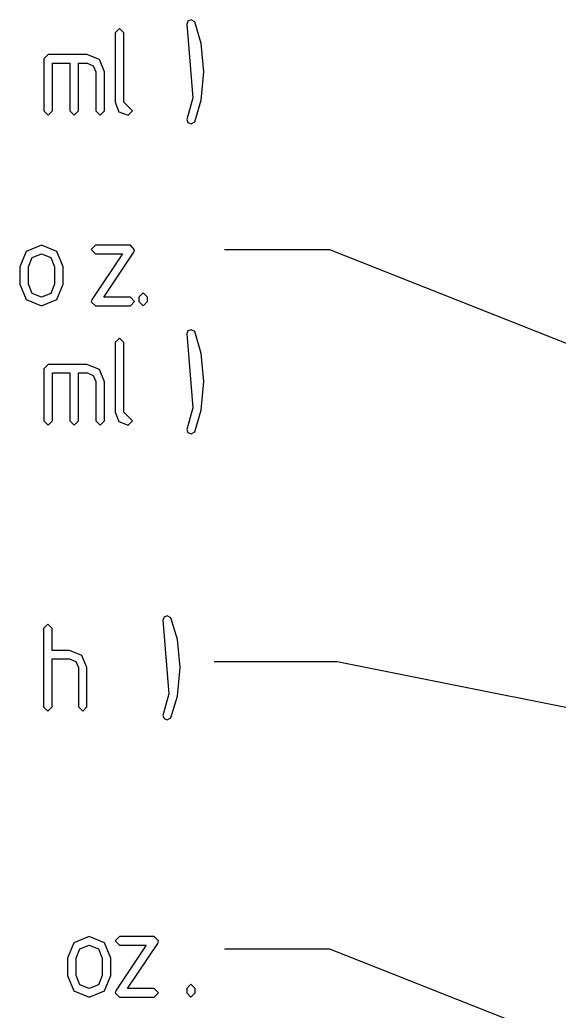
# Model space of a CAD drawing. Header units: metres. Extents: x 0 to 16.5, y 0 to 11.5.
# Drawn here: x 3.088 to 3.403, y 7.547 to 8.125 of the extents above; entities that cross this region are included whole.
import ezdxf

# ---------------------------------------------------------------- set-up
doc = ezdxf.new("R2010")
doc.units = ezdxf.units.M

msp = doc.modelspace()

# ---------------------------------------------------------------- linework, layer by layer
for points in [[(3.18918, 8.07958), (3.1856, 8.06694), (3.18636, 8.06521), (3.18815, 8.0644), (3.19026, 8.0656), (3.19407, 8.07824), (3.19569, 8.09478), (3.19407, 8.11128), (3.19026, 8.12392), (3.18815, 8.12506), (3.18636, 8.12429), (3.1856, 8.12256), (3.18918, 8.07958)], [(3.14393, 8.07704), (3.14606, 8.0715), (3.15153, 8.06944), (3.15403, 8.07194), (3.15142, 8.07454), (3.14893, 8.07704), (3.14893, 8.11751), (3.14643, 8.12007), (3.14393, 8.11751), (3.14393, 8.07704)], [(3.10232, 8.10232), (3.10232, 8.07194), (3.10482, 8.06944), (3.10736, 8.07194), (3.10736, 8.09983), (3.11746, 8.09983), (3.11746, 8.07194), (3.11996, 8.06944), (3.1225, 8.07194), (3.1225, 8.09983), (3.12761, 8.09983), (3.13112, 8.09831), (3.1326, 8.09478), (3.1326, 8.07194), (3.1351, 8.06944), (3.13764, 8.07194), (3.13764, 8.09472), (3.13471, 8.10194), (3.1275, 8.10482), (3.10482, 8.10482), (3.10232, 8.10232)], [(3.09207, 7.96203), (3.10097, 7.95833), (3.10992, 7.96203), (3.11361, 7.97097), (3.11361, 7.98107), (3.10992, 7.99001), (3.10097, 7.99371), (3.09207, 7.99001), (3.08838, 7.98107), (3.08838, 7.97097), (3.09207, 7.96203)], [(3.13058, 7.96235), (3.13004, 7.96078), (3.13254, 7.95833), (3.15278, 7.95833), (3.15528, 7.96083), (3.15278, 7.96337), (3.13732, 7.96337), (3.15483, 7.98964), (3.15528, 7.9911), (3.15278, 7.99371), (3.13254, 7.99371), (3.13004, 7.99121), (3.13254, 7.98872), (3.14817, 7.98872), (3.13058, 7.96235)], [(3.10639, 7.96556), (3.10097, 7.96337), (3.0956, 7.96556), (3.09338, 7.97097), (3.09338, 7.98107), (3.0956, 7.98649), (3.10097, 7.98872), (3.10639, 7.98649), (3.10861, 7.98107), (3.10861, 7.97097), (3.10639, 7.96556)], [(3.15782, 7.96083), (3.16032, 7.95833), (3.16282, 7.96083), (3.16282, 7.96343), (3.16032, 7.96593), (3.15782, 7.96343), (3.15782, 7.96083)], [(3.18918, 7.89903), (3.1856, 7.88639), (3.18636, 7.88465), (3.18815, 7.88385), (3.19026, 7.88504), (3.19407, 7.89768), (3.19569, 7.91422), (3.19407, 7.93072), (3.19026, 7.94336), (3.18815, 7.9445), (3.18636, 7.94374), (3.1856, 7.942), (3.18918, 7.89903)], [(3.14393, 7.89649), (3.14606, 7.89094), (3.15153, 7.88889), (3.15403, 7.89139), (3.15142, 7.89399), (3.14893, 7.89649), (3.14893, 7.93696), (3.14643, 7.93951), (3.14393, 7.93696), (3.14393, 7.89649)], [(3.10232, 7.92176), (3.10232, 7.89139), (3.10482, 7.88889), (3.10736, 7.89139), (3.10736, 7.91928), (3.11746, 7.91928), (3.11746, 7.89139), (3.11996, 7.88889), (3.1225, 7.89139), (3.1225, 7.91928), (3.12761, 7.91928), (3.13112, 7.91775), (3.1326, 7.91422), (3.1326, 7.89139), (3.1351, 7.88889), (3.13764, 7.89139), (3.13764, 7.91417), (3.13471, 7.92139), (3.1275, 7.92426), (3.10482, 7.92426), (3.10232, 7.92176)], [(3.17529, 7.73236), (3.17171, 7.71972), (3.17247, 7.71799), (3.17426, 7.71718), (3.17638, 7.71838), (3.18018, 7.73101), (3.18181, 7.74756), (3.18018, 7.76406), (3.17638, 7.77669), (3.17426, 7.77783), (3.17247, 7.77707), (3.17171, 7.77533), (3.17529, 7.73236)], [(3.10226, 7.72472), (3.10476, 7.72222), (3.10726, 7.72472), (3.10726, 7.75261), (3.1174, 7.75261), (3.12099, 7.75108), (3.1225, 7.74756), (3.1225, 7.72472), (3.125, 7.72222), (3.1275, 7.72472), (3.1275, 7.74772), (3.12451, 7.75472), (3.1174, 7.7576), (3.10726, 7.7576), (3.10726, 7.77029), (3.10476, 7.77285), (3.10226, 7.77029), (3.10226, 7.72472)], [(3.11985, 7.55925), (3.12875, 7.55556), (3.13769, 7.55925), (3.14139, 7.56819), (3.14139, 7.57829), (3.13769, 7.58724), (3.12875, 7.59093), (3.11985, 7.58724), (3.11615, 7.57829), (3.11615, 7.56819), (3.11985, 7.55925)], [(3.14447, 7.55957), (3.14393, 7.558), (3.14643, 7.55556), (3.16667, 7.55556), (3.16917, 7.55806), (3.16667, 7.5606), (3.15121, 7.5606), (3.16872, 7.58686), (3.16917, 7.58832), (3.16667, 7.59093), (3.14643, 7.59093), (3.14393, 7.58843), (3.14643, 7.58594), (3.16206, 7.58594), (3.14447, 7.55957)], [(3.13417, 7.56278), (3.12875, 7.5606), (3.12337, 7.56278), (3.12115, 7.56819), (3.12115, 7.57829), (3.12337, 7.58371), (3.12875, 7.58594), (3.13417, 7.58371), (3.13639, 7.57829), (3.13639, 7.56819), (3.13417, 7.56278)], [(3.1856, 7.55806), (3.1881, 7.55556), (3.1906, 7.55806), (3.1906, 7.56065), (3.1881, 7.56315), (3.1856, 7.56065), (3.1856, 7.55806)]]:
    msp.add_lwpolyline(points, close=True)
for points in [[(3.54964, 7.87999), (3.26904, 7.99094), (3.20763, 7.99094)], [(3.47831, 7.7099), (3.27322, 7.75103), (3.20161, 7.75103)], [(3.54964, 7.47244), (3.26904, 7.58344), (3.20763, 7.58344)]]:
    msp.add_lwpolyline(points)

doc.saveas('drawing.dxf')
